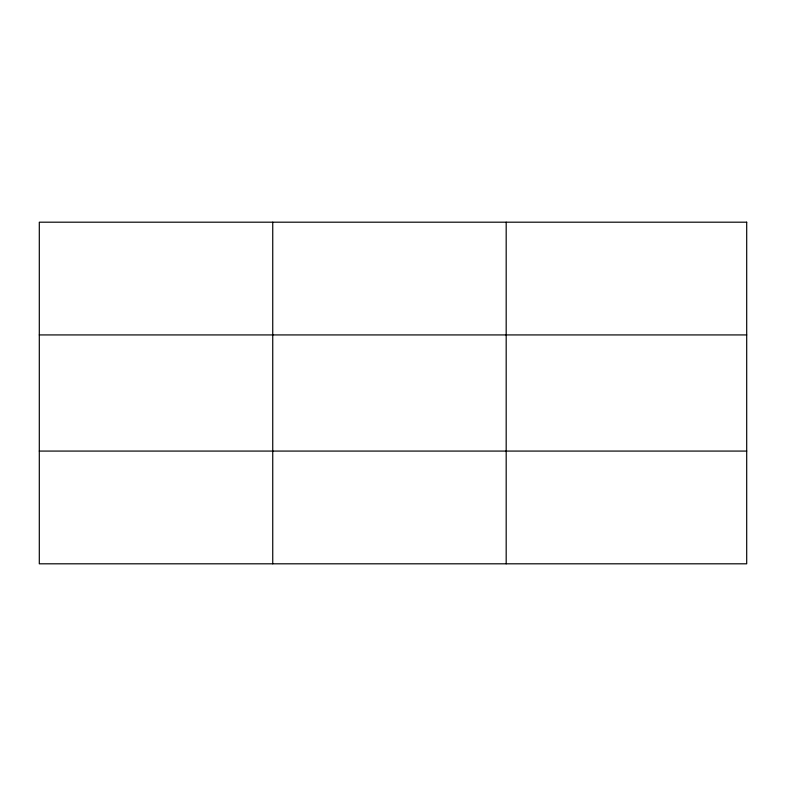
<?xml version="1.0" encoding="UTF-8"?>
<svg xmlns="http://www.w3.org/2000/svg" width="786" height="786" viewBox="0 0 786 786"><rect width="100%" height="100%" fill="white"/><g stroke="black" fill="none" stroke-linecap="round" stroke-linejoin="round"><path stroke-width="1.18" d="M272.742 222.192L272.742 563.808M506.184 222.192L506.184 563.808M39.3 334.924L746.7 334.924M39.3 451.076L746.7 451.076M746.7 222.192L746.7 563.808L39.3 563.808L39.3 222.192L746.7 222.192"/></g></svg>
